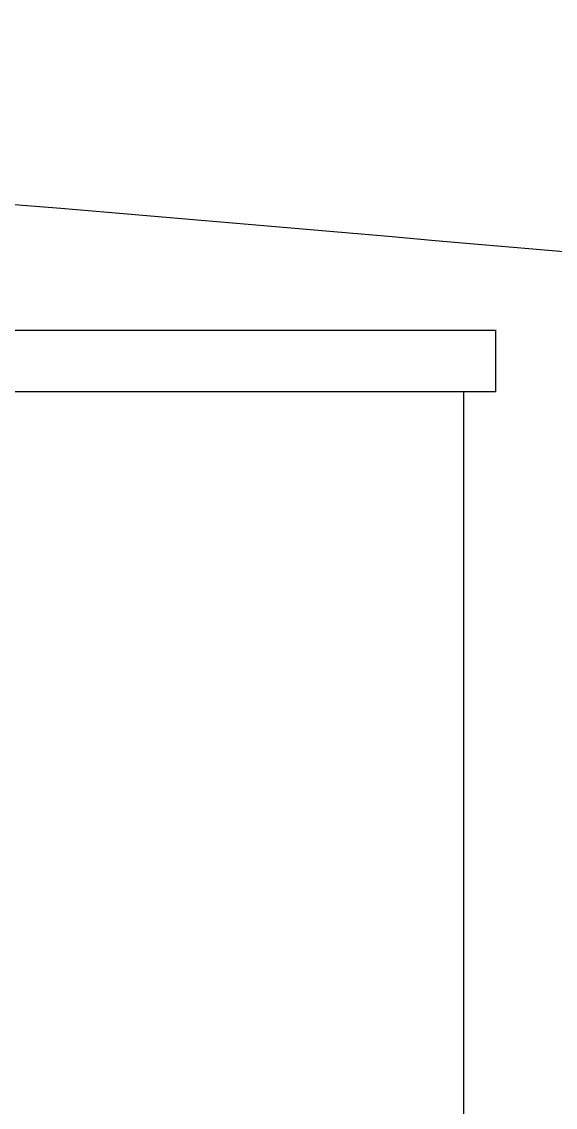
# Model space of a CAD drawing. Extents: x -79364 to 3230, y 28528 to 72157.
# Drawn here: x -72078 to -71559, y 36613 to 37669 of the extents above; entities that cross this region are included whole.
import ezdxf

# ---------------------------------------------------------------- set-up
doc = ezdxf.new("R2010")
doc.units = 0
doc.header["$LTSCALE"] = 500
doc.layers.add('XREF', color=252, linetype='CONTINUOUS')

msp = doc.modelspace()

# ---------------------------------------------------------------- linework, layer by layer
at = {"layer": 'XREF', "color": 0}
for p, q in [((-72358.331, 37368.648), (-71671.149, 37368.648)), ((-71671.149, 37368.648), (-71616.832, 37368.648)), ((-71616.832, 37308.649), (-71616.832, 37368.848)), ((-71671.149, 37308.648), (-72358.331, 37308.648)), ((-71616.832, 37308.648), (-71671.149, 37308.648)), ((-71647.949, 33018.648), (-71647.949, 37308.648))]:
    msp.add_line(p, q, dxfattribs=at)
at = {"layer": 'XREF', "color": 0, "flags": 128}
msp.add_lwpolyline([(-74500.832, 37668.648, -0.01211403), (-68674.839, 37156.896, -0.01211403)], format="xyb", dxfattribs=at)

doc.saveas('drawing.dxf')
